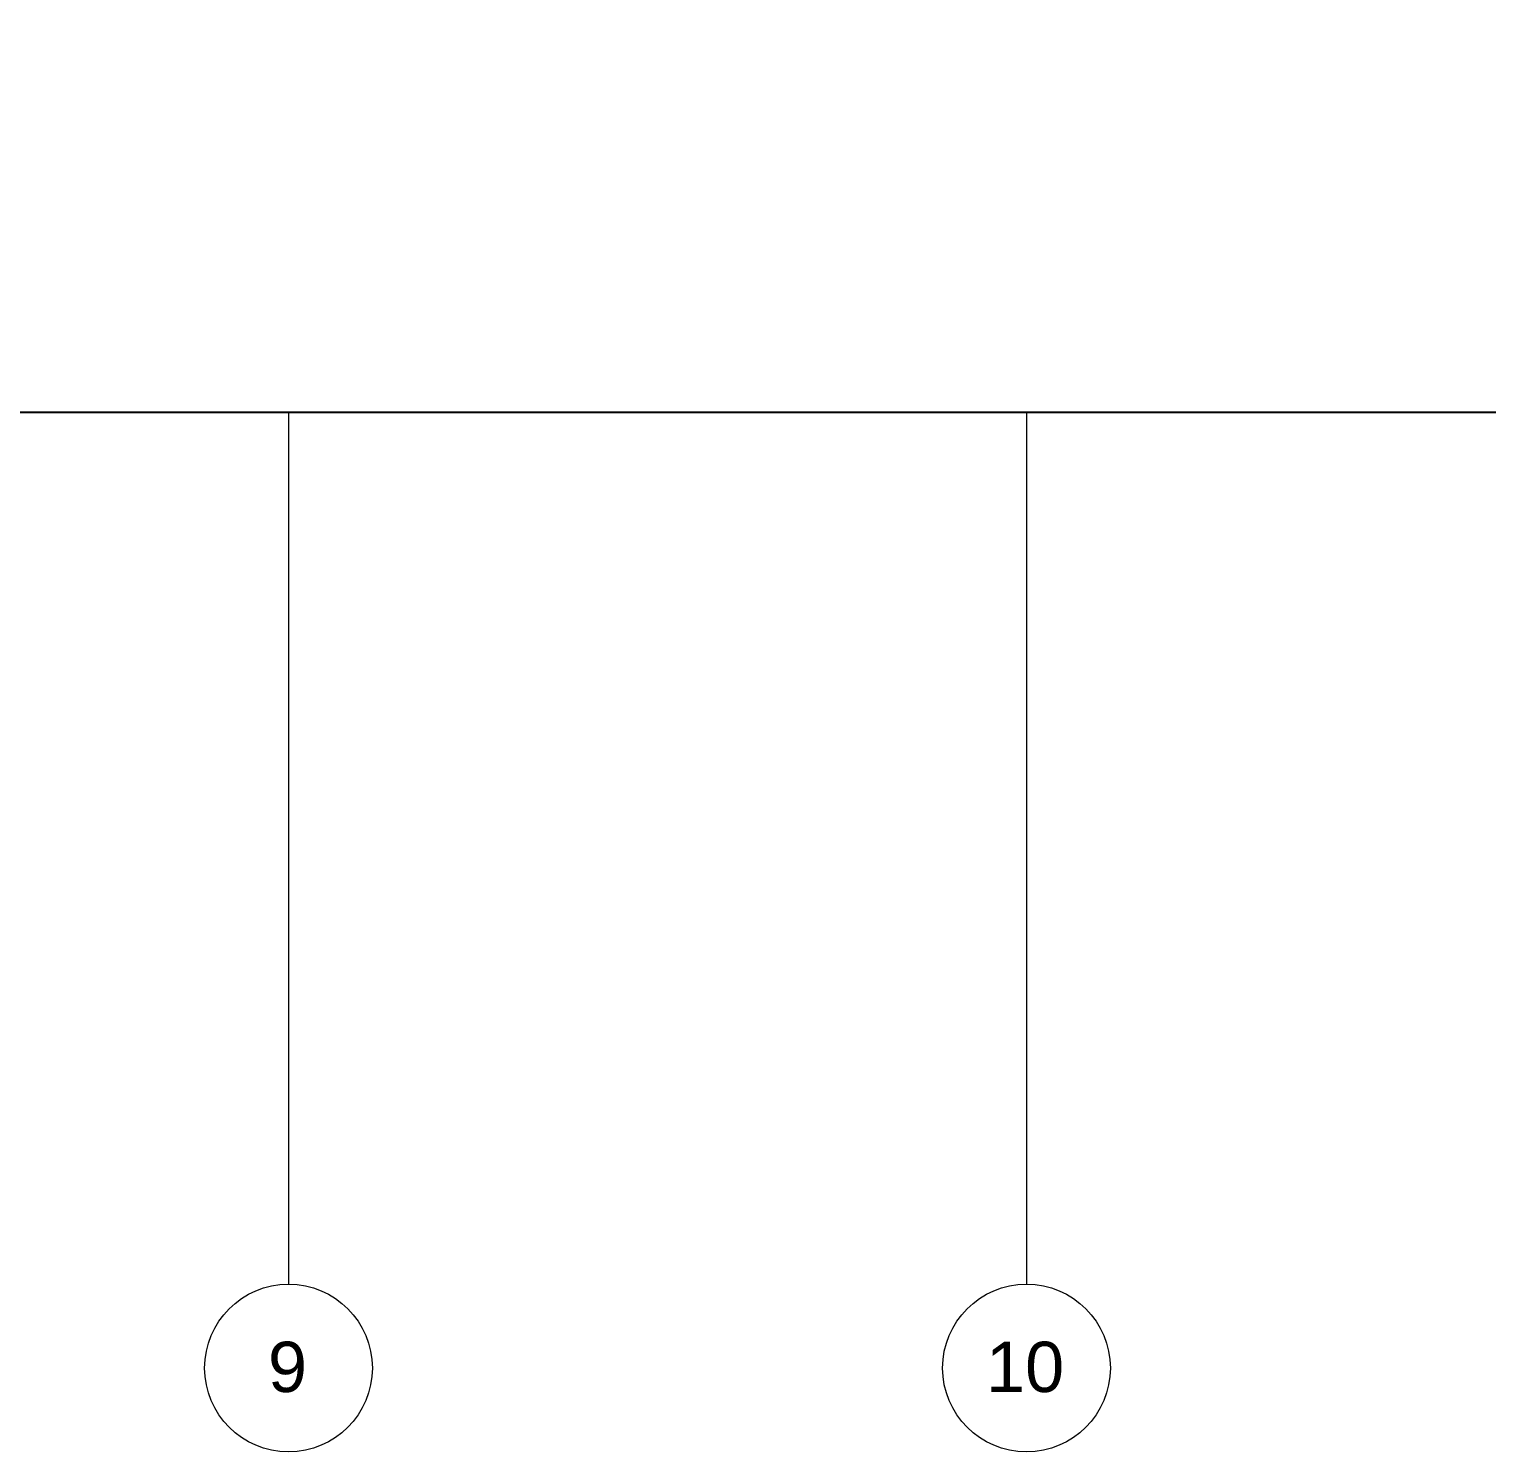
# Model space of a CAD drawing. Header units: millimetres. Extents: x -9358 to 257996, y -67499 to 9117.
# Drawn here: x 38754 to 47445, y -67167 to -58681 of the extents above; entities that cross this region are included whole.
import ezdxf

# ---------------------------------------------------------------- set-up
doc = ezdxf.new("R2010")
doc.units = ezdxf.units.MM
doc.header["$LTSCALE"] = 1000
doc.linetypes.add('Grid Line', pattern=[22.225, 12.7, -3.175, 3.175, -3.175])
for name, color, linetype, lineweight in [('A-AXS-1', 8, 'Grid Line', 9), ('A-AXS-CIR', 8, 'Continuous', 9), ('A-FLR-PAT', 8, 'Continuous', 18)]:
    doc.layers.add(name, color=color, linetype=linetype, lineweight=lineweight)
doc.styles.add('Arial_2', font='arial.ttf', dxfattribs={"height": 300})

# ---------------------------------------------------------------- blocks, each defined once
blk = doc.blocks.new('Grid - Grid Head - Circle_100-910310-01-Ground Floor Furniture Plan')
at = {"layer": 'A-AXS-CIR'}
blk.add_circle((0, 0), 5, dxfattribs=at)
blk = doc.blocks.new('G')
blk.add_lwpolyline([(-3220, 3420), (54220, 3420), (54220, -60820), (-3220, -60820)], close=True)
at = {"layer": 'A-AXS-1'}
for p, q in [((40300, -60820), (40300, -66018.5)), ((44700, -60820), (44700, -66018.5))]:
    blk.add_line(p, q, dxfattribs=at)
at = {"layer": 'A-FLR-PAT'}
blk.add_line((-3220, -60820), (54220, -60820), dxfattribs=at)
at = {"layer": 'A-AXS-CIR', "xscale": 99.99999999999991, "yscale": 99.99999999999991, "zscale": 99.99999999999991, "rotation": 180}
for p in [(40300, -66518.5), (44700, -66518.5)]:
    blk.add_blockref('Grid - Grid Head - Circle_100-910310-01-Ground Floor Furniture Plan', p, dxfattribs=at)
at = {"layer": 'A-AXS-CIR', "char_height": 300, "attachment_point": 1, "style": 'Arial_2'}
for s, insert, width in [('\\fArial|b0|i0|c178|p34|;9', (40177.6, -66361.6), 288.607), ('10', (44458.6, -66361.6), 577.215)]:
    blk.add_mtext(s, dxfattribs=dict(at, insert=insert, width=width))

msp = doc.modelspace()

# ---------------------------------------------------------------- block references
msp.add_blockref('G', (0, -148.1))

doc.saveas('drawing.dxf')
